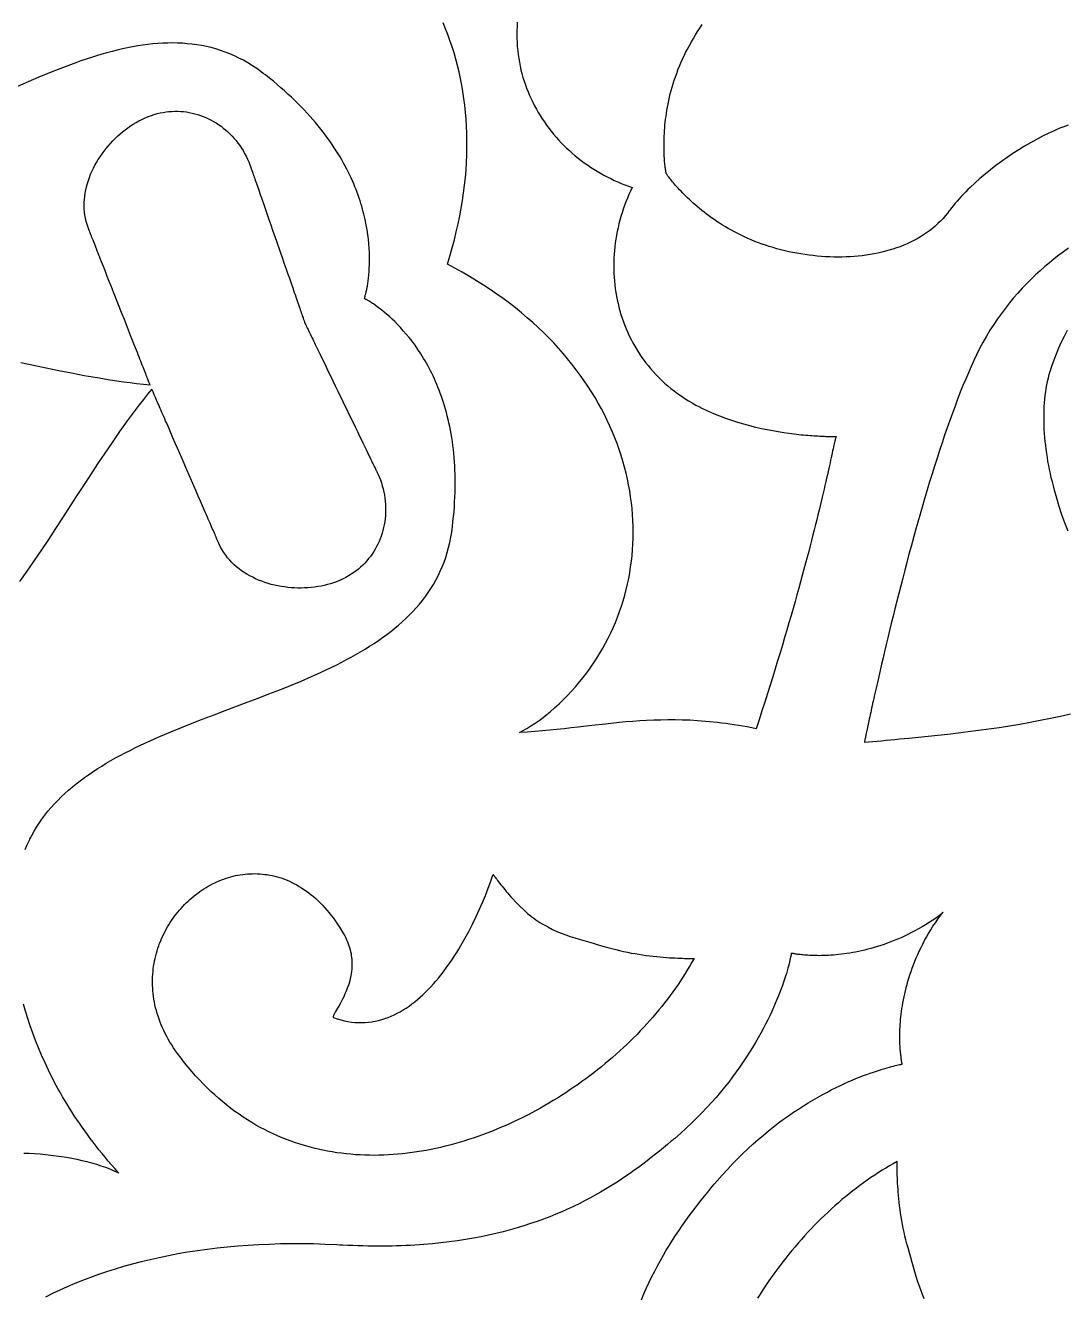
# Model space of a CAD drawing. Extents: x -555 to 555, y -555 to 555.
# Drawn here: x -257 to -144.4, y -199.1 to -61.7 of the extents above; entities that cross this region are included whole.
import ezdxf

# ---------------------------------------------------------------- set-up
doc = ezdxf.new("R2010")
doc.units = 0
doc.layers.add('PLAN_1', color=18, linetype='CONTINUOUS')

msp = doc.modelspace()

# ---------------------------------------------------------------- linework, layer by layer
at = {"layer": 'PLAN_1'}
for points in [[(-203.73, -61.36), (-203.76, -61.8), (-203.78, -62.25), (-203.78, -62.69), (-203.78, -63.12), (-203.76, -63.56), (-203.73, -63.99), (-203.69, -64.42), (-203.64, -64.84), (-203.58, -65.26), (-203.51, -65.68), (-203.43, -66.1), (-203.34, -66.51), (-203.23, -66.91), (-203.12, -67.32), (-203, -67.71), (-202.86, -68.11), (-202.72, -68.5), (-202.57, -68.88), (-202.41, -69.27), (-202.24, -69.64), (-202.06, -70.01), (-201.87, -70.38), (-201.67, -70.74), (-201.47, -71.1), (-201.25, -71.45), (-201.03, -71.8), (-200.8, -72.14), (-200.56, -72.48), (-200.32, -72.81), (-200.06, -73.13), (-199.8, -73.45), (-199.53, -73.77), (-199.26, -74.07), (-198.97, -74.38), (-198.69, -74.67), (-198.39, -74.96), (-198.09, -75.24), (-197.78, -75.52), (-197.46, -75.79), (-197.14, -76.05), (-196.81, -76.3), (-196.48, -76.55), (-196.14, -76.79), (-195.8, -77.03), (-195.45, -77.25), (-195.09, -77.47), (-194.73, -77.68), (-194.37, -77.89), (-194, -78.09), (-193.62, -78.27), (-193.25, -78.46), (-192.86, -78.63), (-192.48, -78.79), (-192.09, -78.95), (-191.69, -79.1), (-191.29, -79.24), (-191.48, -79.62), (-191.65, -80), (-191.82, -80.39), (-191.97, -80.78), (-192.12, -81.17), (-192.26, -81.57), (-192.39, -81.96), (-192.52, -82.36), (-192.63, -82.77), (-192.73, -83.17), (-192.83, -83.58), (-192.92, -83.98), (-192.99, -84.39), (-193.06, -84.8), (-193.12, -85.21), (-193.17, -85.63), (-193.22, -86.04), (-193.25, -86.45), (-193.27, -86.87), (-193.29, -87.28), (-193.29, -87.69), (-193.29, -88.11), (-193.27, -88.52), (-193.25, -88.93), (-193.22, -89.34), (-193.18, -89.75), (-193.13, -90.16), (-193.07, -90.57), (-193, -90.97), (-192.92, -91.38), (-192.83, -91.78), (-192.73, -92.18), (-192.63, -92.58), (-192.51, -92.98), (-192.38, -93.37), (-192.25, -93.76), (-192.1, -94.14), (-191.95, -94.53), (-191.78, -94.91), (-191.61, -95.29), (-191.42, -95.66), (-191.23, -96.03), (-191.02, -96.39), (-190.81, -96.75), (-190.58, -97.11), (-190.35, -97.46), (-190.1, -97.81), (-189.85, -98.15), (-189.58, -98.48), (-189.31, -98.81), (-189.02, -99.14), (-188.73, -99.46), (-188.42, -99.77), (-188.11, -100.08), (-187.78, -100.38), (-187.45, -100.67), (-187.1, -100.96), (-186.74, -101.24), (-186.38, -101.51), (-186, -101.78), (-185.61, -102.04), (-185.21, -102.29), (-184.81, -102.53), (-184.39, -102.77), (-184.08, -102.93), (-183.76, -103.09), (-183.13, -103.39), (-182.49, -103.68), (-181.84, -103.94), (-181.19, -104.18), (-180.54, -104.41), (-179.89, -104.62), (-179.24, -104.81), (-178.59, -104.98), (-177.95, -105.14), (-177.31, -105.29), (-176.69, -105.42), (-176.08, -105.53), (-175.48, -105.64), (-174.89, -105.73), (-174.33, -105.81), (-173.78, -105.88), (-173.51, -105.91), (-173.25, -105.94), (-173, -105.97), (-172.75, -105.99), (-172.51, -106.01), (-172.27, -106.03), (-172.04, -106.05), (-171.82, -106.07), (-171.61, -106.08), (-171.4, -106.1), (-171.2, -106.11), (-171.01, -106.12), (-170.83, -106.13), (-170.65, -106.14), (-170.49, -106.14), (-170.33, -106.15), (-170.18, -106.15), (-170.04, -106.16), (-169.91, -106.16), (-169.8, -106.16), (-169.69, -106.17), (-169.59, -106.17), (-169.5, -106.17), (-169.42, -106.17), (-169.36, -106.17), (-169.3, -106.17), (-169.26, -106.17), (-169.23, -106.17), (-169.21, -106.17), (-169.21, -106.17), (-169.22, -106.17), (-169.23, -106.2), (-169.25, -106.24), (-169.27, -106.3), (-169.29, -106.37), (-169.31, -106.45), (-169.34, -106.56), (-169.37, -106.68), (-169.4, -106.81), (-169.43, -106.96), (-169.47, -107.12), (-169.51, -107.3), (-169.55, -107.5), (-169.6, -107.71), (-169.65, -107.94), (-169.7, -108.18), (-169.76, -108.44), (-169.82, -108.71), (-169.88, -109), (-169.95, -109.3), (-170.02, -109.62), (-170.09, -109.96), (-170.17, -110.31), (-170.25, -110.67), (-170.34, -111.05), (-170.43, -111.45), (-170.53, -111.86), (-170.63, -112.29), (-170.73, -112.73), (-170.84, -113.19), (-170.95, -113.66), (-171.07, -114.15), (-171.19, -114.65), (-171.32, -115.17), (-171.45, -115.7), (-171.59, -116.25), (-171.73, -116.82), (-171.88, -117.4), (-172.03, -117.99), (-172.19, -118.6), (-172.36, -119.23), (-172.53, -119.87), (-172.7, -120.52), (-172.88, -121.19), (-173.07, -121.88), (-173.27, -122.58), (-173.47, -123.3), (-173.67, -124.03), (-173.88, -124.78), (-174.1, -125.54), (-174.33, -126.31), (-174.56, -127.11), (-174.8, -127.91), (-175.04, -128.74), (-175.29, -129.57), (-175.55, -130.42), (-175.82, -131.29), (-176.09, -132.17), (-176.37, -133.07), (-176.65, -133.98), (-176.95, -134.91), (-177.25, -135.85), (-177.56, -136.81), (-177.88, -137.78), (-178.36, -137.69), (-178.85, -137.59), (-179.32, -137.51), (-179.79, -137.43), (-180.26, -137.36), (-180.72, -137.29), (-181.17, -137.22), (-181.62, -137.17), (-182.06, -137.11), (-182.5, -137.07), (-182.94, -137.02), (-183.36, -136.98), (-183.79, -136.95), (-184.21, -136.92), (-185.04, -136.87), (-185.85, -136.84), (-186.65, -136.83), (-187.43, -136.83), (-188.21, -136.84), (-188.97, -136.86), (-189.73, -136.89), (-190.48, -136.94), (-191.23, -136.99), (-191.97, -137.05), (-192.7, -137.12), (-194.18, -137.27), (-195.65, -137.44), (-197.15, -137.61), (-197.9, -137.69), (-198.67, -137.78), (-199.44, -137.86), (-200.23, -137.94), (-201.02, -138.01), (-201.83, -138.08), (-202.66, -138.14), (-203.5, -138.19), (-203.25, -138.06), (-202.7, -137.75), (-202.25, -137.47), (-201.8, -137.18), (-201.36, -136.88), (-200.93, -136.56), (-200.5, -136.22), (-200.4, -136.13), (-200.37, -136.11), (-200.36, -136.1), (-200.36, -136.1), (-200.36, -136.1), (-200.35, -136.09), (-200.32, -136.07), (-200.19, -135.96), (-199.69, -135.52), (-199.21, -135.08), (-198.74, -134.63), (-198.28, -134.17), (-197.84, -133.69), (-197.41, -133.21), (-197, -132.72), (-196.6, -132.23), (-196.21, -131.72), (-195.83, -131.21), (-195.48, -130.69), (-195.13, -130.16), (-194.8, -129.62), (-194.48, -129.08), (-194.18, -128.53), (-193.89, -127.98), (-193.62, -127.42), (-193.36, -126.85), (-193.11, -126.28), (-192.88, -125.7), (-192.66, -125.11), (-192.46, -124.52), (-192.28, -123.93), (-192.1, -123.33), (-191.95, -122.73), (-191.8, -122.12), (-191.67, -121.51), (-191.56, -120.9), (-191.46, -120.28), (-191.38, -119.66), (-191.31, -119.04), (-191.26, -118.41), (-191.22, -117.78), (-191.2, -117.15), (-191.19, -116.52), (-191.2, -115.88), (-191.22, -115.25), (-191.26, -114.61), (-191.31, -113.97), (-191.38, -113.33), (-191.46, -112.69), (-191.56, -112.05), (-191.68, -111.41), (-191.81, -110.77), (-191.96, -110.13), (-192.12, -109.49), (-192.3, -108.85), (-192.49, -108.21), (-192.7, -107.58), (-192.93, -106.94), (-193.17, -106.31), (-193.43, -105.68), (-193.71, -105.05), (-194, -104.42), (-194.3, -103.8), (-194.63, -103.18), (-194.97, -102.56), (-195.32, -101.95), (-195.7, -101.34), (-196.08, -100.73), (-196.49, -100.13), (-196.91, -99.53), (-197.35, -98.94), (-197.81, -98.35), (-198.28, -97.77), (-198.77, -97.19), (-199.27, -96.62), (-199.79, -96.05), (-200.33, -95.49), (-200.89, -94.93), (-201.46, -94.39), (-202.05, -93.84), (-202.66, -93.31), (-203.28, -92.78), (-203.93, -92.26), (-204.58, -91.75), (-205.26, -91.25), (-205.95, -90.75), (-206.67, -90.26), (-207.39, -89.78), (-208.14, -89.31), (-208.9, -88.85), (-209.68, -88.4), (-210.48, -87.95), (-211.3, -87.52), (-211.03, -86.64), (-210.78, -85.76), (-210.54, -84.89), (-210.33, -84.02), (-210.13, -83.16), (-209.96, -82.31), (-209.8, -81.46), (-209.66, -80.62), (-209.54, -79.79), (-209.44, -78.96), (-209.35, -78.14), (-209.28, -77.32), (-209.23, -76.51), (-209.2, -75.71), (-209.18, -74.92), (-209.18, -74.14), (-209.19, -73.36), (-209.22, -72.59), (-209.27, -71.83), (-209.33, -71.07), (-209.41, -70.33), (-209.51, -69.59), (-209.62, -68.86), (-209.74, -68.14), (-209.88, -67.42), (-210.03, -66.72), (-210.2, -66.03), (-210.39, -65.34), (-210.58, -64.66), (-210.79, -64), (-211.02, -63.34), (-211.25, -62.69), (-211.5, -62.05), (-211.77, -61.42)], [(-144.09, -72.47), (-144.39, -72.58), (-144.7, -72.7), (-145.01, -72.82), (-145.32, -72.95), (-145.63, -73.09), (-145.95, -73.23), (-146.26, -73.38), (-146.9, -73.69), (-147.54, -74.03), (-148.18, -74.38), (-148.82, -74.76), (-149.45, -75.15), (-150.08, -75.55), (-150.71, -75.98), (-151.32, -76.41), (-151.93, -76.86), (-152.52, -77.32), (-153.09, -77.78), (-153.65, -78.26), (-154.19, -78.74), (-154.71, -79.22), (-154.96, -79.46), (-155.2, -79.71), (-155.44, -79.95), (-155.67, -80.2), (-155.9, -80.44), (-156.12, -80.69), (-156.33, -80.93), (-156.53, -81.18), (-156.72, -81.42), (-156.91, -81.67), (-156.95, -81.73), (-156.98, -81.76), (-157.01, -81.8), (-157.13, -81.96), (-157.38, -82.27), (-157.64, -82.57), (-157.91, -82.86), (-158.2, -83.13), (-158.49, -83.4), (-158.79, -83.65), (-159.11, -83.9), (-159.43, -84.13), (-159.76, -84.36), (-160.1, -84.57), (-160.44, -84.77), (-160.8, -84.96), (-161.16, -85.14), (-161.53, -85.31), (-161.9, -85.48), (-162.29, -85.63), (-162.67, -85.77), (-163.07, -85.9), (-163.47, -86.02), (-163.87, -86.13), (-164.28, -86.23), (-164.7, -86.33), (-165.12, -86.41), (-165.54, -86.48), (-165.97, -86.55), (-166.4, -86.61), (-166.83, -86.65), (-167.27, -86.69), (-167.71, -86.72), (-168.15, -86.74), (-168.59, -86.75), (-169.03, -86.76), (-169.47, -86.75), (-169.92, -86.74), (-170.36, -86.72), (-170.81, -86.69), (-171.26, -86.65), (-171.7, -86.6), (-172.15, -86.55), (-172.59, -86.49), (-173.03, -86.42), (-173.47, -86.34), (-173.91, -86.26), (-174.34, -86.17), (-174.77, -86.07), (-175.2, -85.96), (-175.63, -85.85), (-176.05, -85.73), (-176.47, -85.6), (-176.88, -85.47), (-177.09, -85.4), (-177.12, -85.39), (-177.14, -85.38), (-177.16, -85.38), (-177.21, -85.36), (-177.62, -85.21), (-178.01, -85.06), (-178.4, -84.9), (-178.78, -84.74), (-179.15, -84.57), (-179.51, -84.4), (-179.87, -84.22), (-180.22, -84.04), (-180.56, -83.86), (-180.89, -83.67), (-181.21, -83.48), (-181.53, -83.29), (-181.83, -83.09), (-182.13, -82.9), (-182.43, -82.7), (-182.71, -82.5), (-182.99, -82.3), (-183.25, -82.1), (-183.51, -81.9), (-183.77, -81.7), (-184.01, -81.5), (-184.25, -81.3), (-184.47, -81.11), (-184.69, -80.91), (-184.91, -80.72), (-185.11, -80.53), (-185.31, -80.35), (-185.49, -80.16), (-185.68, -79.98), (-185.85, -79.81), (-186.01, -79.64), (-186.17, -79.47), (-186.32, -79.31), (-186.46, -79.16), (-186.59, -79.01), (-186.71, -78.86), (-186.83, -78.73), (-186.94, -78.6), (-187.04, -78.48), (-187.13, -78.36), (-187.21, -78.25), (-187.29, -78.16), (-187.36, -78.07), (-187.42, -77.99), (-187.47, -77.92), (-187.51, -77.85), (-187.55, -77.8), (-187.58, -77.76), (-187.6, -77.74), (-187.61, -77.72), (-187.61, -77.71), (-187.62, -77.71), (-187.62, -77.69), (-187.63, -77.65), (-187.63, -77.6), (-187.64, -77.54), (-187.66, -77.47), (-187.67, -77.38), (-187.68, -77.28), (-187.7, -77.17), (-187.71, -77.05), (-187.73, -76.91), (-187.75, -76.77), (-187.76, -76.61), (-187.78, -76.44), (-187.79, -76.26), (-187.8, -76.07), (-187.82, -75.87), (-187.83, -75.66), (-187.84, -75.44), (-187.84, -75.22), (-187.85, -74.98), (-187.85, -74.73), (-187.85, -74.48), (-187.85, -74.22), (-187.84, -73.95), (-187.83, -73.67), (-187.81, -73.38), (-187.8, -73.09), (-187.77, -72.79), (-187.75, -72.48), (-187.71, -72.17), (-187.68, -71.85), (-187.63, -71.53), (-187.59, -71.2), (-187.53, -70.86), (-187.47, -70.52), (-187.41, -70.17), (-187.33, -69.82), (-187.25, -69.46), (-187.17, -69.11), (-187.07, -68.74), (-186.97, -68.37), (-186.86, -68), (-186.74, -67.63), (-186.61, -67.25), (-186.48, -66.88), (-186.34, -66.49), (-186.18, -66.11), (-186.02, -65.73), (-185.85, -65.34), (-185.67, -64.95), (-185.64, -64.9), (-185.63, -64.88), (-185.62, -64.86), (-185.61, -64.83), (-185.51, -64.64), (-185.31, -64.25), (-185.11, -63.87), (-184.89, -63.48), (-184.67, -63.1), (-184.44, -62.72), (-184.21, -62.35), (-183.96, -61.98), (-183.71, -61.61)], [(-257, -150.86), (-256.81, -150.41), (-256.61, -149.97), (-256.51, -149.75), (-256.5, -149.73), (-256.49, -149.71), (-256.48, -149.69), (-256.42, -149.57), (-256.29, -149.33), (-256.04, -148.87), (-255.76, -148.42), (-255.48, -147.98), (-255.18, -147.55), (-254.86, -147.13), (-254.53, -146.71), (-254.19, -146.31), (-253.84, -145.92), (-253.47, -145.53), (-253.09, -145.16), (-252.7, -144.79), (-252.3, -144.43), (-251.89, -144.08), (-251.47, -143.73), (-251.03, -143.4), (-250.59, -143.07), (-250.13, -142.75), (-249.67, -142.43), (-249.19, -142.12), (-248.71, -141.82), (-248.22, -141.52), (-247.72, -141.23), (-247.22, -140.94), (-246.7, -140.66), (-246.18, -140.39), (-245.65, -140.12), (-245.12, -139.85), (-244.58, -139.59), (-244.03, -139.33), (-243.48, -139.08), (-242.92, -138.83), (-242.36, -138.58), (-241.22, -138.1), (-240.07, -137.63), (-238.91, -137.16), (-237.73, -136.71), (-236.55, -136.26), (-235.36, -135.81), (-232.98, -134.92), (-231.79, -134.47), (-230.61, -134.02), (-229.44, -133.56), (-228.28, -133.09), (-227.13, -132.62), (-226, -132.13), (-225.44, -131.88), (-224.89, -131.63), (-224.34, -131.37), (-223.8, -131.11), (-223.26, -130.85), (-222.73, -130.58), (-222.21, -130.3), (-221.7, -130.03), (-221.19, -129.74), (-220.69, -129.45), (-220.19, -129.16), (-219.71, -128.86), (-219.23, -128.55), (-218.77, -128.24), (-218.31, -127.92), (-217.86, -127.59), (-217.43, -127.25), (-217, -126.91), (-216.58, -126.56), (-216.18, -126.21), (-215.79, -125.84), (-215.4, -125.47), (-215.04, -125.09), (-214.68, -124.7), (-214.33, -124.3), (-214, -123.89), (-213.68, -123.47), (-213.38, -123.04), (-213.09, -122.61), (-212.81, -122.16), (-212.55, -121.7), (-212.31, -121.23), (-212.08, -120.75), (-211.86, -120.26), (-211.66, -119.76), (-211.48, -119.24), (-211.31, -118.72), (-211.17, -118.18), (-211.03, -117.63), (-210.92, -117.07), (-210.83, -116.5), (-210.78, -116.2), (-210.75, -115.92), (-210.69, -115.37), (-210.63, -114.83), (-210.58, -114.3), (-210.54, -113.77), (-210.51, -113.25), (-210.48, -112.73), (-210.46, -112.23), (-210.45, -111.73), (-210.45, -111.24), (-210.45, -110.75), (-210.46, -110.28), (-210.48, -109.81), (-210.5, -109.34), (-210.53, -108.89), (-210.57, -108.44), (-210.61, -108), (-210.65, -107.56), (-210.71, -107.13), (-210.76, -106.71), (-210.83, -106.29), (-210.89, -105.88), (-210.97, -105.48), (-211.05, -105.09), (-211.13, -104.7), (-211.22, -104.32), (-211.31, -103.94), (-211.41, -103.57), (-211.51, -103.21), (-211.61, -102.85), (-211.72, -102.5), (-211.83, -102.16), (-211.95, -101.82), (-212.07, -101.49), (-212.19, -101.16), (-212.32, -100.84), (-212.45, -100.53), (-212.58, -100.22), (-212.71, -99.92), (-212.85, -99.62), (-212.99, -99.33), (-213.13, -99.05), (-213.28, -98.77), (-213.42, -98.5), (-213.57, -98.23), (-213.72, -97.97), (-213.87, -97.72), (-214.18, -97.22), (-214.49, -96.75), (-214.8, -96.3), (-215.12, -95.87), (-215.44, -95.47), (-215.75, -95.08), (-216.07, -94.72), (-216.38, -94.37), (-216.69, -94.05), (-216.99, -93.74), (-217.29, -93.46), (-217.58, -93.19), (-217.87, -92.94), (-218.14, -92.71), (-218.4, -92.5), (-218.65, -92.31), (-218.88, -92.13), (-219.11, -91.97), (-219.31, -91.83), (-219.41, -91.76), (-219.5, -91.7), (-219.59, -91.64), (-219.67, -91.59), (-219.75, -91.54), (-219.83, -91.5), (-219.9, -91.45), (-219.96, -91.42), (-220.02, -91.38), (-220.07, -91.35), (-220.12, -91.33), (-220.16, -91.3), (-220.19, -91.28), (-220.22, -91.27), (-220.25, -91.26), (-220.26, -91.25), (-220.27, -91.24), (-220.28, -91.24), (-220.27, -91.24), (-220.27, -91.23), (-220.26, -91.21), (-220.26, -91.19), (-220.25, -91.15), (-220.24, -91.11), (-220.22, -91.07), (-220.21, -91.02), (-220.19, -90.96), (-220.18, -90.89), (-220.16, -90.82), (-220.14, -90.74), (-220.12, -90.66), (-220.1, -90.57), (-220.08, -90.47), (-220.05, -90.37), (-220.03, -90.26), (-220.01, -90.15), (-219.96, -89.9), (-219.92, -89.63), (-219.88, -89.34), (-219.84, -89.02), (-219.8, -88.69), (-219.77, -88.33), (-219.75, -87.96), (-219.73, -87.56), (-219.73, -87.15), (-219.73, -86.72), (-219.74, -86.27), (-219.76, -85.81), (-219.79, -85.33), (-219.84, -84.83), (-219.91, -84.32), (-219.99, -83.79), (-220.08, -83.25), (-220.19, -82.7), (-220.33, -82.13), (-220.4, -81.85), (-220.48, -81.56), (-220.56, -81.26), (-220.65, -80.97), (-220.75, -80.67), (-220.85, -80.37), (-220.95, -80.07), (-221.06, -79.76), (-221.18, -79.45), (-221.31, -79.14), (-221.44, -78.83), (-221.57, -78.51), (-221.72, -78.19), (-221.87, -77.88), (-222.02, -77.55), (-222.19, -77.23), (-222.36, -76.91), (-222.54, -76.58), (-222.72, -76.25), (-222.92, -75.92), (-223.12, -75.59), (-223.32, -75.26), (-223.54, -74.92), (-223.76, -74.59), (-224, -74.25), (-224.24, -73.92), (-224.49, -73.58), (-224.74, -73.24), (-225.01, -72.9), (-225.29, -72.56), (-225.57, -72.21), (-225.86, -71.87), (-226.16, -71.53), (-226.48, -71.19), (-226.8, -70.84), (-227.13, -70.5), (-227.47, -70.15), (-227.82, -69.81), (-228.18, -69.46), (-228.55, -69.12), (-228.93, -68.77), (-229.32, -68.43), (-229.72, -68.08), (-230.13, -67.74), (-230.56, -67.4), (-230.99, -67.05), (-231.22, -66.88), (-231.45, -66.7), (-231.92, -66.36), (-232.4, -66.05), (-232.88, -65.75), (-233.37, -65.47), (-233.86, -65.22), (-234.35, -64.99), (-234.85, -64.77), (-235.34, -64.58), (-235.85, -64.4), (-236.35, -64.24), (-236.86, -64.1), (-237.37, -63.98), (-237.89, -63.88), (-238.4, -63.79), (-238.93, -63.72), (-239.45, -63.67), (-239.97, -63.63), (-240.5, -63.6), (-241.03, -63.59), (-241.57, -63.6), (-242.1, -63.62), (-242.64, -63.65), (-243.18, -63.7), (-243.73, -63.76), (-244.27, -63.83), (-244.82, -63.92), (-245.37, -64.02), (-245.92, -64.12), (-246.47, -64.24), (-247.03, -64.37), (-247.59, -64.51), (-248.14, -64.66), (-248.7, -64.82), (-249.27, -64.99), (-249.83, -65.16), (-250.39, -65.35), (-250.96, -65.54), (-251.53, -65.74), (-252.1, -65.95), (-252.67, -66.16), (-253.24, -66.38), (-254.38, -66.83), (-255.53, -67.31), (-256.68, -67.8), (-257.83, -68.3)], [(-257.46, -98.16), (-256.1, -98.45), (-254.73, -98.74), (-253.36, -99.02), (-251.98, -99.29), (-250.6, -99.55), (-249.2, -99.79), (-247.79, -100.03), (-247.08, -100.13), (-246.36, -100.24), (-245.65, -100.33), (-244.93, -100.43), (-244.2, -100.51), (-243.47, -100.59), (-243.47, -100.59), (-243.48, -100.57), (-243.5, -100.53), (-243.51, -100.49), (-243.54, -100.43), (-243.57, -100.36), (-243.6, -100.27), (-243.64, -100.18), (-243.68, -100.07), (-243.73, -99.95), (-243.78, -99.82), (-243.83, -99.68), (-243.89, -99.54), (-243.95, -99.38), (-244.02, -99.21), (-244.09, -99.03), (-244.16, -98.85), (-244.24, -98.65), (-244.32, -98.45), (-244.4, -98.24), (-244.49, -98.02), (-244.57, -97.8), (-244.67, -97.57), (-244.76, -97.33), (-244.85, -97.09), (-244.95, -96.84), (-245.16, -96.32), (-245.37, -95.79), (-245.58, -95.24), (-245.81, -94.68), (-246.03, -94.1), (-246.26, -93.52), (-246.5, -92.93), (-246.96, -91.74), (-247.43, -90.55), (-247.66, -89.97), (-247.89, -89.4), (-248.11, -88.84), (-248.32, -88.3), (-248.53, -87.77), (-248.73, -87.26), (-248.83, -87.02), (-248.92, -86.78), (-249.01, -86.54), (-249.1, -86.32), (-249.19, -86.1), (-249.27, -85.88), (-249.35, -85.68), (-249.43, -85.48), (-249.51, -85.29), (-249.58, -85.11), (-249.64, -84.94), (-249.71, -84.78), (-249.77, -84.63), (-249.82, -84.49), (-249.88, -84.36), (-249.92, -84.23), (-249.97, -84.12), (-250.01, -84.03), (-250.04, -83.94), (-250.07, -83.86), (-250.1, -83.8), (-250.12, -83.75), (-250.13, -83.71), (-250.14, -83.68), (-250.14, -83.67), (-250.14, -83.67), (-250.14, -83.67), (-250.15, -83.66), (-250.16, -83.64), (-250.19, -83.56), (-250.3, -83.23), (-250.4, -82.9), (-250.47, -82.56), (-250.53, -82.22), (-250.58, -81.88), (-250.6, -81.54), (-250.62, -81.2), (-250.61, -80.85), (-250.59, -80.51), (-250.55, -80.17), (-250.5, -79.83), (-250.44, -79.48), (-250.36, -79.14), (-250.26, -78.8), (-250.16, -78.47), (-250.04, -78.13), (-249.91, -77.8), (-249.77, -77.48), (-249.61, -77.15), (-249.45, -76.83), (-249.27, -76.52), (-249.08, -76.2), (-248.88, -75.9), (-248.68, -75.6), (-248.46, -75.3), (-248.24, -75.02), (-248, -74.74), (-247.76, -74.46), (-247.51, -74.19), (-247.26, -73.94), (-246.99, -73.69), (-246.72, -73.44), (-246.45, -73.21), (-246.17, -72.99), (-245.88, -72.77), (-245.59, -72.57), (-245.29, -72.38), (-244.99, -72.2), (-244.69, -72.03), (-244.38, -71.87), (-244.07, -71.72), (-243.76, -71.59), (-243.68, -71.55), (-243.66, -71.55), (-243.65, -71.54), (-243.34, -71.43), (-243.02, -71.32), (-242.7, -71.24), (-242.39, -71.16), (-242.07, -71.1), (-241.75, -71.05), (-241.43, -71.01), (-241.11, -70.99), (-240.79, -70.98), (-240.48, -70.98), (-240.16, -71), (-239.85, -71.02), (-239.54, -71.06), (-239.23, -71.11), (-238.92, -71.18), (-238.62, -71.25), (-238.32, -71.34), (-238.02, -71.43), (-237.73, -71.54), (-237.44, -71.66), (-237.15, -71.79), (-236.87, -71.94), (-236.6, -72.09), (-236.33, -72.25), (-236.06, -72.42), (-235.8, -72.61), (-235.55, -72.8), (-235.3, -73), (-235.06, -73.21), (-234.83, -73.44), (-234.6, -73.67), (-234.38, -73.91), (-234.17, -74.16), (-233.97, -74.42), (-233.77, -74.68), (-233.59, -74.96), (-233.41, -75.24), (-233.24, -75.54), (-233.08, -75.84), (-232.93, -76.15), (-232.8, -76.46), (-232.67, -76.79), (-232.61, -76.95), (-232.59, -77), (-232.59, -77.01), (-232.59, -77.01), (-232.59, -77.01), (-232.59, -77.01), (-232.58, -77.02), (-232.57, -77.05), (-232.56, -77.09), (-232.54, -77.14), (-232.52, -77.2), (-232.5, -77.27), (-232.47, -77.36), (-232.43, -77.46), (-232.39, -77.57), (-232.35, -77.69), (-232.31, -77.82), (-232.26, -77.96), (-232.2, -78.11), (-232.15, -78.27), (-232.09, -78.44), (-232.03, -78.62), (-231.96, -78.81), (-231.89, -79), (-231.82, -79.21), (-231.75, -79.42), (-231.67, -79.64), (-231.6, -79.86), (-231.52, -80.09), (-231.43, -80.33), (-231.35, -80.58), (-231.17, -81.08), (-230.99, -81.6), (-230.8, -82.15), (-230.61, -82.7), (-230.41, -83.27), (-230.21, -83.85), (-229.8, -85.02), (-229.39, -86.2), (-229.19, -86.79), (-228.99, -87.37), (-228.79, -87.94), (-228.59, -88.5), (-228.4, -89.05), (-228.22, -89.58), (-228.04, -90.09), (-227.95, -90.34), (-227.87, -90.58), (-227.79, -90.82), (-227.71, -91.05), (-227.63, -91.27), (-227.56, -91.48), (-227.48, -91.69), (-227.41, -91.89), (-227.35, -92.09), (-227.28, -92.27), (-227.22, -92.45), (-227.16, -92.61), (-227.11, -92.77), (-227.06, -92.92), (-227.01, -93.06), (-226.97, -93.18), (-226.92, -93.3), (-226.89, -93.41), (-226.86, -93.5), (-226.83, -93.58), (-226.8, -93.66), (-226.78, -93.71), (-226.76, -93.76), (-226.75, -93.79), (-226.75, -93.82), (-226.71, -93.91), (-226.67, -94), (-226.66, -94.02), (-226.65, -94.05), (-226.62, -94.09), (-226.6, -94.15), (-226.56, -94.22), (-226.53, -94.3), (-226.48, -94.39), (-226.43, -94.49), (-226.38, -94.6), (-226.32, -94.72), (-226.26, -94.85), (-226.19, -94.99), (-226.12, -95.14), (-226.04, -95.3), (-225.96, -95.47), (-225.87, -95.64), (-225.78, -95.83), (-225.69, -96.02), (-225.6, -96.22), (-225.5, -96.42), (-225.39, -96.63), (-225.29, -96.85), (-225.18, -97.08), (-225.07, -97.31), (-224.95, -97.54), (-224.72, -98.03), (-224.47, -98.54), (-224.22, -99.06), (-223.96, -99.59), (-223.7, -100.14), (-223.43, -100.69), (-223.16, -101.25), (-222.61, -102.37), (-222.07, -103.49), (-221.81, -104.04), (-221.54, -104.59), (-221.29, -105.12), (-221.04, -105.63), (-220.8, -106.13), (-220.56, -106.61), (-220.45, -106.84), (-220.34, -107.07), (-220.23, -107.29), (-220.13, -107.51), (-220.03, -107.71), (-219.93, -107.92), (-219.84, -108.11), (-219.75, -108.3), (-219.66, -108.47), (-219.58, -108.64), (-219.5, -108.81), (-219.43, -108.96), (-219.36, -109.1), (-219.29, -109.24), (-219.23, -109.36), (-219.18, -109.48), (-219.13, -109.58), (-219.08, -109.68), (-219.04, -109.76), (-219.01, -109.83), (-218.98, -109.89), (-218.95, -109.94), (-218.94, -109.97), (-218.92, -110), (-218.92, -110.01), (-218.92, -110.01), (-218.92, -110.01), (-218.92, -110.01), (-218.91, -110.02), (-218.89, -110.06), (-218.82, -110.22), (-218.68, -110.54), (-218.55, -110.86), (-218.44, -111.19), (-218.34, -111.51), (-218.25, -111.84), (-218.18, -112.17), (-218.11, -112.49), (-218.06, -112.82), (-218.02, -113.15), (-217.99, -113.47), (-217.98, -113.8), (-217.98, -114.12), (-217.98, -114.44), (-218, -114.76), (-218.03, -115.08), (-218.08, -115.4), (-218.13, -115.71), (-218.2, -116.02), (-218.27, -116.33), (-218.36, -116.63), (-218.46, -116.93), (-218.57, -117.22), (-218.69, -117.51), (-218.82, -117.8), (-218.96, -118.07), (-219.11, -118.35), (-219.27, -118.62), (-219.45, -118.88), (-219.63, -119.13), (-219.82, -119.38), (-220.02, -119.62), (-220.24, -119.85), (-220.46, -120.08), (-220.69, -120.29), (-220.93, -120.5), (-221.18, -120.7), (-221.44, -120.89), (-221.71, -121.07), (-221.99, -121.25), (-222.28, -121.41), (-222.57, -121.56), (-222.88, -121.7), (-222.88, -121.7), (-222.9, -121.71), (-222.98, -121.74), (-223.3, -121.87), (-223.62, -121.99), (-223.95, -122.09), (-224.29, -122.19), (-224.63, -122.27), (-224.97, -122.34), (-225.32, -122.41), (-225.68, -122.46), (-226.03, -122.5), (-226.39, -122.53), (-226.75, -122.55), (-227.12, -122.56), (-227.48, -122.56), (-227.85, -122.54), (-228.21, -122.52), (-228.57, -122.49), (-228.94, -122.44), (-229.3, -122.39), (-229.66, -122.32), (-230.01, -122.24), (-230.36, -122.16), (-230.71, -122.06), (-231.06, -121.95), (-231.39, -121.83), (-231.73, -121.7), (-232.05, -121.56), (-232.37, -121.4), (-232.69, -121.24), (-232.99, -121.07), (-233.29, -120.88), (-233.58, -120.69), (-233.85, -120.48), (-234.12, -120.26), (-234.38, -120.04), (-234.63, -119.8), (-234.86, -119.55), (-235.08, -119.29), (-235.29, -119.02), (-235.49, -118.73), (-235.67, -118.44), (-235.84, -118.14), (-236, -117.82), (-236.03, -117.74), (-236.04, -117.72), (-236.04, -117.71), (-236.04, -117.71), (-236.04, -117.71), (-236.05, -117.7), (-236.06, -117.68), (-236.08, -117.64), (-236.1, -117.59), (-236.13, -117.53), (-236.16, -117.45), (-236.2, -117.37), (-236.24, -117.27), (-236.29, -117.16), (-236.34, -117.04), (-236.39, -116.91), (-236.45, -116.77), (-236.52, -116.62), (-236.59, -116.46), (-236.66, -116.29), (-236.74, -116.11), (-236.82, -115.93), (-236.9, -115.73), (-236.99, -115.53), (-237.08, -115.32), (-237.18, -115.11), (-237.27, -114.88), (-237.37, -114.65), (-237.48, -114.42), (-237.58, -114.18), (-237.8, -113.68), (-238.02, -113.16), (-238.26, -112.62), (-238.5, -112.07), (-238.74, -111.5), (-238.99, -110.93), (-239.5, -109.76), (-240.01, -108.59), (-240.26, -108.01), (-240.51, -107.43), (-240.76, -106.87), (-241, -106.31), (-241.23, -105.77), (-241.46, -105.24), (-241.68, -104.73), (-241.79, -104.49), (-241.89, -104.25), (-242, -104.01), (-242.1, -103.78), (-242.19, -103.56), (-242.28, -103.35), (-242.37, -103.14), (-242.46, -102.94), (-242.54, -102.75), (-242.62, -102.57), (-242.7, -102.39), (-242.77, -102.23), (-242.84, -102.07), (-242.9, -101.93), (-242.96, -101.79), (-243.02, -101.66), (-243.07, -101.55), (-243.11, -101.44), (-243.15, -101.35), (-243.19, -101.27), (-243.22, -101.19), (-243.25, -101.14), (-243.27, -101.09), (-243.28, -101.06), (-243.29, -101.04), (-243.29, -101.03), (-243.75, -101.6), (-244.2, -102.18), (-244.65, -102.75), (-245.08, -103.33), (-245.51, -103.9), (-245.94, -104.48), (-246.77, -105.64), (-247.59, -106.81), (-248.39, -107.97), (-249.17, -109.14), (-249.94, -110.31), (-250.7, -111.48), (-251.46, -112.64), (-252.96, -114.97), (-253.72, -116.13), (-254.47, -117.29), (-255.24, -118.44), (-256.01, -119.58), (-256.8, -120.72), (-257.6, -121.85)], [(-144.08, -85.8), (-144.6, -86.17), (-145.11, -86.56), (-145.62, -86.95), (-146.13, -87.37), (-146.63, -87.79), (-147.13, -88.23), (-147.63, -88.68), (-148.12, -89.15), (-148.6, -89.64), (-149.08, -90.13), (-149.55, -90.65), (-150.01, -91.17), (-150.46, -91.72), (-150.9, -92.28), (-151.34, -92.85), (-151.76, -93.44), (-152.17, -94.05), (-152.57, -94.68), (-152.96, -95.32), (-153.33, -95.98), (-153.69, -96.65), (-154.03, -97.34), (-154.33, -97.96), (-154.62, -98.61), (-154.91, -99.27), (-155.2, -99.95), (-155.49, -100.66), (-155.78, -101.38), (-156.07, -102.12), (-156.35, -102.87), (-156.64, -103.64), (-156.92, -104.43), (-157.2, -105.22), (-157.48, -106.03), (-157.75, -106.85), (-158.03, -107.68), (-158.3, -108.52), (-158.57, -109.37), (-158.84, -110.22), (-159.1, -111.08), (-159.62, -112.81), (-160.13, -114.56), (-160.62, -116.31), (-161.1, -118.05), (-161.34, -118.91), (-161.57, -119.78), (-161.79, -120.63), (-162.01, -121.48), (-162.23, -122.33), (-162.45, -123.16), (-162.65, -123.99), (-162.86, -124.8), (-163.06, -125.6), (-163.25, -126.39), (-163.44, -127.17), (-163.62, -127.93), (-163.8, -128.68), (-163.98, -129.41), (-164.14, -130.12), (-164.3, -130.81), (-164.46, -131.49), (-164.61, -132.14), (-164.75, -132.77), (-164.82, -133.08), (-164.89, -133.38), (-164.96, -133.67), (-165.02, -133.96), (-165.09, -134.24), (-165.15, -134.52), (-165.21, -134.79), (-165.27, -135.05), (-165.32, -135.31), (-165.38, -135.56), (-165.43, -135.8), (-165.48, -136.04), (-165.53, -136.27), (-165.58, -136.49), (-165.63, -136.7), (-165.67, -136.91), (-165.71, -137.1), (-165.75, -137.29), (-165.79, -137.48), (-165.83, -137.65), (-165.87, -137.82), (-165.9, -137.97), (-165.93, -138.12), (-165.96, -138.26), (-165.99, -138.39), (-166.01, -138.51), (-166.04, -138.63), (-166.06, -138.73), (-166.08, -138.83), (-166.1, -138.91), (-166.11, -138.99), (-166.13, -139.05), (-166.14, -139.11), (-166.15, -139.16), (-166.15, -139.19), (-166.16, -139.22), (-166.16, -139.23), (-166.16, -139.24), (-165.71, -139.2), (-165.25, -139.15), (-164.79, -139.11), (-164.31, -139.07), (-163.84, -139.02), (-163.35, -138.98), (-162.86, -138.93), (-162.36, -138.88), (-161.35, -138.79), (-160.32, -138.68), (-159.27, -138.58), (-158.2, -138.46), (-157.12, -138.35), (-156.03, -138.22), (-154.93, -138.09), (-153.82, -137.94), (-152.7, -137.79), (-151.58, -137.63), (-150.47, -137.46), (-149.35, -137.27), (-148.23, -137.08), (-147.12, -136.87), (-146.02, -136.65), (-144.92, -136.41), (-143.84, -136.16)], [(-144.12, -116.4), (-144.46, -115.52), (-144.78, -114.63), (-145.07, -113.74), (-145.34, -112.85), (-145.6, -111.96), (-145.71, -111.52), (-145.82, -111.07), (-145.93, -110.63), (-146.03, -110.18), (-146.12, -109.74), (-146.21, -109.3), (-146.29, -108.86), (-146.36, -108.42), (-146.43, -107.99), (-146.49, -107.55), (-146.54, -107.12), (-146.59, -106.69), (-146.63, -106.26), (-146.66, -105.83), (-146.69, -105.41), (-146.71, -104.99), (-146.72, -104.57), (-146.72, -104.15), (-146.72, -103.74), (-146.71, -103.33), (-146.69, -102.93), (-146.66, -102.53), (-146.62, -102.13), (-146.58, -101.74), (-146.53, -101.35), (-146.47, -100.96), (-146.4, -100.58), (-146.33, -100.2), (-146.24, -99.83), (-146.15, -99.47), (-146.04, -99.11), (-146.02, -99.02), (-146.01, -98.99), (-146.01, -98.98), (-146, -98.96), (-145.97, -98.87), (-145.86, -98.54), (-145.63, -97.88), (-145.38, -97.22), (-145.11, -96.57), (-144.82, -95.93), (-144.51, -95.3), (-144.18, -94.68)], [(-190.3, -199.56), (-190.03, -198.91), (-189.75, -198.28), (-189.46, -197.65), (-189.16, -197.05), (-188.86, -196.45), (-188.55, -195.87), (-188.24, -195.29), (-187.92, -194.73), (-187.6, -194.18), (-187.27, -193.64), (-186.94, -193.11), (-186.6, -192.6), (-186.26, -192.09), (-185.92, -191.59), (-185.57, -191.1), (-185.23, -190.62), (-184.88, -190.15), (-184.53, -189.68), (-184.18, -189.23), (-183.82, -188.78), (-183.47, -188.34), (-183.12, -187.91), (-182.77, -187.48), (-182.41, -187.06), (-182.24, -186.85), (-182.2, -186.81), (-182.16, -186.77), (-182.09, -186.69), (-181.55, -186.06), (-180.99, -185.45), (-180.44, -184.86), (-179.88, -184.29), (-179.33, -183.74), (-178.77, -183.21), (-178.21, -182.7), (-177.66, -182.21), (-177.1, -181.74), (-176.55, -181.29), (-176, -180.85), (-175.45, -180.43), (-174.9, -180.03), (-174.36, -179.64), (-173.82, -179.27), (-173.29, -178.92), (-172.77, -178.58), (-172.25, -178.26), (-171.73, -177.95), (-171.23, -177.66), (-170.73, -177.38), (-170.24, -177.12), (-169.75, -176.86), (-169.28, -176.63), (-168.82, -176.4), (-168.37, -176.19), (-167.93, -175.99), (-167.5, -175.81), (-167.08, -175.63), (-166.68, -175.47), (-166.28, -175.31), (-165.91, -175.17), (-165.54, -175.04), (-165.19, -174.92), (-164.86, -174.81), (-164.54, -174.7), (-164.24, -174.61), (-163.96, -174.52), (-163.69, -174.45), (-163.45, -174.38), (-163.22, -174.32), (-163.01, -174.27), (-162.82, -174.22), (-162.65, -174.18), (-162.5, -174.15), (-162.37, -174.12), (-162.26, -174.1), (-162.22, -174.09), (-162.18, -174.08), (-162.15, -174.07), (-162.12, -174.07), (-162.1, -174.07), (-162.08, -174.06), (-162.08, -174.06), (-162.07, -174.06), (-162.07, -174.06), (-162.08, -174.04), (-162.08, -174.01), (-162.09, -173.97), (-162.1, -173.92), (-162.11, -173.85), (-162.13, -173.78), (-162.14, -173.69), (-162.15, -173.6), (-162.17, -173.49), (-162.19, -173.38), (-162.2, -173.25), (-162.22, -173.12), (-162.23, -172.97), (-162.25, -172.82), (-162.26, -172.66), (-162.28, -172.49), (-162.29, -172.3), (-162.3, -172.11), (-162.31, -171.92), (-162.32, -171.71), (-162.32, -171.5), (-162.32, -171.27), (-162.33, -171.04), (-162.32, -170.81), (-162.32, -170.56), (-162.31, -170.31), (-162.3, -170.05), (-162.28, -169.78), (-162.26, -169.51), (-162.24, -169.23), (-162.21, -168.95), (-162.18, -168.65), (-162.14, -168.36), (-162.1, -168.05), (-162.05, -167.75), (-162, -167.43), (-161.94, -167.11), (-161.87, -166.79), (-161.8, -166.46), (-161.73, -166.13), (-161.64, -165.79), (-161.55, -165.45), (-161.45, -165.1), (-161.35, -164.75), (-161.24, -164.39), (-161.11, -164.04), (-160.99, -163.68), (-160.85, -163.31), (-160.7, -162.94), (-160.55, -162.58), (-160.39, -162.2), (-160.22, -161.83), (-160.03, -161.45), (-159.84, -161.07), (-159.64, -160.69), (-159.43, -160.31), (-159.21, -159.92), (-158.98, -159.54), (-158.74, -159.15), (-158.48, -158.76), (-158.22, -158.37), (-157.94, -157.99), (-157.63, -157.63), (-157.99, -157.94), (-158.37, -158.22), (-158.76, -158.48), (-159.15, -158.74), (-159.54, -158.98), (-159.92, -159.21), (-160.31, -159.43), (-160.69, -159.64), (-161.07, -159.84), (-161.45, -160.03), (-161.83, -160.22), (-162.2, -160.39), (-162.58, -160.55), (-162.94, -160.7), (-163.31, -160.85), (-163.68, -160.99), (-164.04, -161.11), (-164.39, -161.24), (-164.75, -161.35), (-165.1, -161.45), (-165.45, -161.55), (-165.79, -161.64), (-166.13, -161.73), (-166.46, -161.8), (-166.79, -161.87), (-167.11, -161.94), (-167.43, -162), (-167.75, -162.05), (-168.05, -162.1), (-168.36, -162.14), (-168.65, -162.18), (-168.95, -162.21), (-169.23, -162.24), (-169.51, -162.26), (-169.78, -162.28), (-170.05, -162.3), (-170.31, -162.31), (-170.56, -162.32), (-170.81, -162.32), (-171.04, -162.33), (-171.27, -162.32), (-171.5, -162.32), (-171.71, -162.32), (-171.92, -162.31), (-172.11, -162.3), (-172.3, -162.29), (-172.49, -162.28), (-172.66, -162.26), (-172.82, -162.25), (-172.97, -162.23), (-173.12, -162.22), (-173.25, -162.2), (-173.38, -162.19), (-173.49, -162.17), (-173.6, -162.15), (-173.69, -162.14), (-173.78, -162.13), (-173.85, -162.11), (-173.92, -162.1), (-173.97, -162.09), (-174.01, -162.08), (-174.04, -162.08), (-174.06, -162.07), (-174.06, -162.07), (-174.06, -162.08), (-174.06, -162.08), (-174.07, -162.1), (-174.07, -162.12), (-174.07, -162.15), (-174.08, -162.18), (-174.09, -162.22), (-174.1, -162.26), (-174.12, -162.37), (-174.15, -162.5), (-174.18, -162.65), (-174.22, -162.82), (-174.27, -163.01), (-174.32, -163.22), (-174.38, -163.45), (-174.45, -163.69), (-174.52, -163.96), (-174.61, -164.24), (-174.7, -164.54), (-174.81, -164.86), (-174.92, -165.19), (-175.04, -165.54), (-175.17, -165.91), (-175.31, -166.28), (-175.47, -166.68), (-175.63, -167.08), (-175.81, -167.5), (-175.99, -167.93), (-176.19, -168.37), (-176.4, -168.82), (-176.63, -169.28), (-176.86, -169.75), (-177.12, -170.24), (-177.38, -170.73), (-177.66, -171.23), (-177.95, -171.73), (-178.26, -172.25), (-178.58, -172.77), (-178.92, -173.29), (-179.27, -173.82), (-179.64, -174.36), (-180.03, -174.9), (-180.43, -175.45), (-180.85, -176), (-181.29, -176.55), (-181.74, -177.1), (-182.21, -177.66), (-182.7, -178.21), (-183.21, -178.77), (-183.74, -179.33), (-184.29, -179.88), (-184.86, -180.44), (-185.45, -180.99), (-186.06, -181.55), (-186.69, -182.09), (-186.77, -182.16), (-186.81, -182.2), (-186.85, -182.24), (-187.06, -182.41), (-187.48, -182.77), (-187.91, -183.12), (-188.34, -183.47), (-188.78, -183.82), (-189.23, -184.18), (-189.68, -184.53), (-190.15, -184.88), (-190.62, -185.23), (-191.1, -185.57), (-191.59, -185.92), (-192.09, -186.26), (-192.6, -186.6), (-193.11, -186.94), (-193.64, -187.27), (-194.18, -187.6), (-194.73, -187.92), (-195.29, -188.24), (-195.87, -188.55), (-196.45, -188.86), (-197.05, -189.16), (-197.65, -189.46), (-198.28, -189.75), (-198.91, -190.03), (-199.56, -190.3), (-200.22, -190.57), (-200.9, -190.83), (-201.59, -191.08), (-202.29, -191.32), (-203.01, -191.55), (-203.74, -191.78), (-204.49, -191.99), (-205.26, -192.19), (-206.04, -192.39), (-206.84, -192.57), (-207.65, -192.74), (-208.48, -192.9), (-209.33, -193.04), (-210.2, -193.18), (-211.09, -193.3), (-211.99, -193.4), (-212.91, -193.5), (-213.38, -193.54), (-213.85, -193.58), (-214.33, -193.61), (-214.81, -193.64), (-215.3, -193.67), (-215.79, -193.7), (-216.29, -193.72), (-216.79, -193.73), (-217.29, -193.74), (-217.81, -193.75), (-218.32, -193.76), (-218.85, -193.76), (-219.37, -193.75), (-219.91, -193.75), (-220.44, -193.73), (-220.99, -193.72), (-221.53, -193.7), (-222.09, -193.67), (-222.65, -193.65), (-222.79, -193.64), (-222.95, -193.63), (-223.26, -193.61), (-224.51, -193.56), (-225.75, -193.52), (-226.97, -193.5), (-228.17, -193.5), (-229.37, -193.52), (-230.54, -193.56), (-231.71, -193.61), (-232.85, -193.68), (-233.98, -193.76), (-235.1, -193.86), (-236.2, -193.98), (-237.29, -194.11), (-238.36, -194.26), (-239.42, -194.42), (-240.46, -194.6), (-241.48, -194.79), (-242.49, -195), (-243.48, -195.22), (-244.45, -195.45), (-245.41, -195.7), (-246.35, -195.96), (-247.27, -196.24), (-248.18, -196.53), (-249.07, -196.83), (-249.94, -197.14), (-250.79, -197.46), (-251.63, -197.8), (-252.45, -198.15), (-253.25, -198.5), (-254.03, -198.87), (-254.79, -199.26)], [(-257.15, -183.68), (-256.56, -183.71), (-255.98, -183.74), (-255.39, -183.78), (-254.81, -183.84), (-254.23, -183.9), (-253.65, -183.97), (-253.08, -184.05), (-252.51, -184.14), (-251.95, -184.24), (-251.4, -184.35), (-250.86, -184.47), (-250.33, -184.6), (-249.8, -184.74), (-249.29, -184.89), (-248.8, -185.05), (-248.31, -185.22), (-247.84, -185.4), (-247.39, -185.6), (-246.95, -185.8), (-246.9, -185.83), (-246.87, -185.84), (-246.87, -185.84), (-246.87, -185.85), (-246.87, -185.84), (-246.9, -185.82), (-246.94, -185.77), (-247.3, -185.36), (-247.66, -184.95), (-248.01, -184.55), (-248.35, -184.14), (-248.68, -183.73), (-249.01, -183.32), (-249.33, -182.92), (-249.65, -182.51), (-249.96, -182.1), (-250.26, -181.69), (-250.55, -181.28), (-250.84, -180.87), (-251.13, -180.46), (-251.41, -180.05), (-251.68, -179.64), (-251.94, -179.23), (-252.2, -178.82), (-252.45, -178.41), (-252.7, -178), (-252.94, -177.59), (-253.18, -177.18), (-253.41, -176.77), (-253.63, -176.36), (-254.06, -175.54), (-254.47, -174.73), (-254.85, -173.92), (-255.22, -173.11), (-255.56, -172.31), (-255.88, -171.51), (-256.18, -170.71), (-256.46, -169.92), (-256.71, -169.13), (-256.95, -168.35), (-257.17, -167.58)], [(-159.7, -199.44), (-159.89, -198.97), (-160.07, -198.49), (-160.24, -198.01), (-160.4, -197.52), (-160.56, -197.03), (-160.7, -196.53), (-160.85, -196.02), (-160.99, -195.51), (-161.14, -194.99), (-161.29, -194.46), (-161.44, -193.92), (-161.56, -193.5), (-161.67, -193.08), (-161.78, -192.66), (-161.87, -192.24), (-161.96, -191.82), (-162.04, -191.4), (-162.11, -190.99), (-162.18, -190.58), (-162.24, -190.18), (-162.3, -189.78), (-162.35, -189.39), (-162.39, -189.01), (-162.43, -188.64), (-162.47, -188.28), (-162.5, -187.93), (-162.52, -187.59), (-162.55, -187.26), (-162.57, -186.95), (-162.58, -186.65), (-162.59, -186.37), (-162.6, -186.11), (-162.61, -185.86), (-162.62, -185.64), (-162.62, -185.43), (-162.62, -185.24), (-162.62, -185.08), (-162.62, -184.94), (-162.62, -184.87), (-162.62, -184.82), (-162.62, -184.77), (-162.62, -184.72), (-162.62, -184.69), (-162.62, -184.66), (-162.62, -184.63), (-162.62, -184.61), (-162.62, -184.6), (-162.62, -184.6), (-163.03, -184.83), (-163.44, -185.06), (-163.84, -185.3), (-164.25, -185.55), (-164.65, -185.8), (-165.05, -186.06), (-165.45, -186.33), (-165.85, -186.61), (-166.25, -186.89), (-166.64, -187.18), (-167.03, -187.47), (-167.43, -187.78), (-167.82, -188.08), (-168.2, -188.4), (-168.59, -188.72), (-168.97, -189.05), (-169.35, -189.38), (-169.72, -189.72), (-170.1, -190.07), (-170.47, -190.42), (-170.84, -190.77), (-171.2, -191.14), (-171.57, -191.5), (-171.93, -191.88), (-172.28, -192.25), (-172.63, -192.64), (-172.98, -193.03), (-173.33, -193.42), (-173.67, -193.82), (-174.01, -194.22), (-174.34, -194.63), (-174.67, -195.04), (-175, -195.46), (-175.32, -195.88), (-175.64, -196.3), (-175.95, -196.73), (-176.26, -197.16), (-176.56, -197.6), (-176.86, -198.04), (-177.16, -198.49), (-177.45, -198.94), (-177.73, -199.39)]]:
    msp.add_lwpolyline(points, dxfattribs=at)
msp.add_lwpolyline([(-184.6, -162.62), (-184.83, -163.03), (-185.06, -163.44), (-185.3, -163.84), (-185.55, -164.25), (-185.8, -164.65), (-186.06, -165.05), (-186.33, -165.45), (-186.61, -165.85), (-186.89, -166.25), (-187.18, -166.64), (-187.47, -167.03), (-187.78, -167.43), (-188.08, -167.82), (-188.4, -168.2), (-188.72, -168.59), (-189.05, -168.97), (-189.38, -169.35), (-189.72, -169.72), (-190.07, -170.1), (-190.42, -170.47), (-190.77, -170.84), (-191.14, -171.2), (-191.5, -171.57), (-191.88, -171.93), (-192.25, -172.28), (-192.64, -172.63), (-193.03, -172.98), (-193.42, -173.33), (-193.82, -173.67), (-194.22, -174.01), (-194.63, -174.34), (-195.04, -174.67), (-195.46, -175), (-195.88, -175.32), (-196.3, -175.64), (-196.73, -175.95), (-197.16, -176.26), (-197.6, -176.56), (-198.04, -176.86), (-198.49, -177.16), (-198.94, -177.45), (-199.39, -177.73), (-199.84, -178.01), (-200.3, -178.28), (-200.76, -178.55), (-201.23, -178.82), (-201.7, -179.08), (-202.17, -179.33), (-202.64, -179.58), (-203.12, -179.82), (-203.6, -180.05), (-204.08, -180.28), (-204.56, -180.51), (-205.05, -180.72), (-205.54, -180.93), (-206.03, -181.14), (-206.52, -181.34), (-207.02, -181.53), (-207.51, -181.72), (-208.01, -181.89), (-208.51, -182.07), (-209.01, -182.23), (-209.52, -182.39), (-210.02, -182.54), (-210.53, -182.68), (-211.03, -182.82), (-211.54, -182.95), (-212.05, -183.07), (-212.56, -183.18), (-213.07, -183.29), (-213.58, -183.39), (-214.09, -183.48), (-214.6, -183.56), (-215.12, -183.63), (-215.63, -183.7), (-216.14, -183.76), (-216.65, -183.81), (-217.17, -183.85), (-217.68, -183.88), (-218.19, -183.9), (-218.7, -183.92), (-219.21, -183.93), (-219.72, -183.92), (-220.23, -183.91), (-220.74, -183.89), (-221.25, -183.86), (-221.76, -183.82), (-222.27, -183.77), (-222.77, -183.71), (-223.28, -183.64), (-223.78, -183.56), (-224.28, -183.48), (-224.78, -183.38), (-225.28, -183.27), (-225.77, -183.15), (-226.27, -183.02), (-226.76, -182.88), (-227.25, -182.73), (-227.74, -182.57), (-228.22, -182.4), (-228.71, -182.22), (-229.19, -182.03), (-229.67, -181.83), (-230.14, -181.61), (-230.62, -181.39), (-231.09, -181.15), (-231.55, -180.9), (-232.02, -180.65), (-232.48, -180.37), (-232.94, -180.09), (-233.39, -179.8), (-233.84, -179.49), (-234.29, -179.17), (-234.73, -178.85), (-235.17, -178.5), (-235.61, -178.15), (-236.04, -177.78), (-236.47, -177.4), (-236.89, -177.01), (-237.31, -176.61), (-237.73, -176.19), (-238.14, -175.76), (-238.55, -175.32), (-238.95, -174.87), (-239.34, -174.4), (-239.74, -173.92), (-240.12, -173.42), (-240.51, -172.91), (-240.73, -172.61), (-240.94, -172.3), (-241.14, -171.99), (-241.33, -171.68), (-241.51, -171.37), (-241.68, -171.06), (-241.84, -170.75), (-241.99, -170.44), (-242.14, -170.13), (-242.27, -169.82), (-242.39, -169.51), (-242.51, -169.2), (-242.61, -168.89), (-242.71, -168.58), (-242.8, -168.27), (-242.88, -167.96), (-242.95, -167.66), (-243.01, -167.35), (-243.06, -167.04), (-243.11, -166.74), (-243.14, -166.43), (-243.17, -166.13), (-243.19, -165.83), (-243.21, -165.53), (-243.21, -165.23), (-243.21, -164.93), (-243.2, -164.64), (-243.18, -164.34), (-243.16, -164.05), (-243.13, -163.76), (-243.09, -163.47), (-243.04, -163.19), (-242.99, -162.9), (-242.93, -162.62), (-242.87, -162.34), (-242.79, -162.07), (-242.71, -161.79), (-242.63, -161.52), (-242.54, -161.25), (-242.44, -160.99), (-242.33, -160.73), (-242.23, -160.47), (-242.11, -160.21), (-241.99, -159.96), (-241.86, -159.71), (-241.73, -159.46), (-241.59, -159.22), (-241.45, -158.98), (-241.3, -158.74), (-241.15, -158.51), (-240.99, -158.28), (-240.83, -158.06), (-240.66, -157.84), (-240.49, -157.62), (-240.31, -157.41), (-240.13, -157.21), (-239.94, -157), (-239.75, -156.81), (-239.56, -156.61), (-239.36, -156.42), (-239.16, -156.24), (-238.96, -156.06), (-238.75, -155.89), (-238.54, -155.72), (-238.32, -155.56), (-238.1, -155.4), (-237.88, -155.25), (-237.65, -155.1), (-237.42, -154.96), (-237.19, -154.82), (-236.96, -154.69), (-236.72, -154.57), (-236.48, -154.45), (-236.24, -154.34), (-236, -154.23), (-235.75, -154.13), (-235.5, -154.04), (-235.25, -153.95), (-235, -153.87), (-234.75, -153.8), (-234.49, -153.73), (-234.23, -153.67), (-233.97, -153.62), (-233.71, -153.58), (-233.45, -153.54), (-233.19, -153.51), (-232.92, -153.48), (-232.66, -153.46), (-232.39, -153.46), (-232.13, -153.45), (-231.86, -153.46), (-231.59, -153.47), (-231.33, -153.5), (-231.06, -153.53), (-230.79, -153.56), (-230.52, -153.61), (-230.25, -153.66), (-229.98, -153.73), (-229.72, -153.8), (-229.45, -153.88), (-229.18, -153.96), (-228.91, -154.06), (-228.65, -154.17), (-228.38, -154.28), (-228.12, -154.41), (-227.86, -154.54), (-227.59, -154.68), (-227.33, -154.83), (-227.07, -154.99), (-226.82, -155.16), (-226.56, -155.34), (-226.3, -155.53), (-226.05, -155.73), (-225.8, -155.94), (-225.55, -156.16), (-225.3, -156.39), (-225.06, -156.63), (-224.81, -156.88), (-224.57, -157.14), (-224.34, -157.41), (-224.1, -157.69), (-223.87, -157.98), (-223.64, -158.28), (-223.41, -158.59), (-223.19, -158.92), (-222.97, -159.25), (-222.75, -159.6), (-222.54, -159.96), (-222.41, -160.17), (-222.3, -160.39), (-222.2, -160.61), (-222.11, -160.82), (-222.02, -161.04), (-221.95, -161.25), (-221.88, -161.46), (-221.82, -161.68), (-221.77, -161.89), (-221.73, -162.09), (-221.7, -162.3), (-221.67, -162.51), (-221.65, -162.71), (-221.64, -162.91), (-221.63, -163.11), (-221.63, -163.31), (-221.64, -163.51), (-221.65, -163.7), (-221.69, -164.09), (-221.74, -164.46), (-221.82, -164.82), (-221.91, -165.18), (-222.01, -165.52), (-222.13, -165.85), (-222.25, -166.17), (-222.38, -166.47), (-222.52, -166.77), (-222.65, -167.04), (-222.79, -167.31), (-222.92, -167.55), (-223.05, -167.78), (-223.18, -167.99), (-223.29, -168.19), (-223.39, -168.37), (-223.44, -168.45), (-223.48, -168.52), (-223.52, -168.59), (-223.56, -168.66), (-223.59, -168.72), (-223.61, -168.78), (-223.63, -168.83), (-223.65, -168.88), (-223.66, -168.92), (-223.67, -168.95), (-223.67, -168.98), (-223.66, -169), (-223.64, -169.02), (-223.62, -169.03), (-223.23, -169.17), (-222.83, -169.28), (-222.44, -169.38), (-222.06, -169.45), (-221.68, -169.51), (-221.3, -169.55), (-220.92, -169.57), (-220.55, -169.57), (-220.19, -169.56), (-219.82, -169.53), (-219.46, -169.48), (-219.11, -169.42), (-218.75, -169.34), (-218.41, -169.25), (-218.06, -169.14), (-217.72, -169.02), (-217.38, -168.88), (-217.05, -168.73), (-216.72, -168.56), (-216.4, -168.39), (-216.07, -168.2), (-215.76, -167.99), (-215.44, -167.78), (-215.13, -167.55), (-214.83, -167.32), (-214.53, -167.07), (-214.23, -166.81), (-213.94, -166.55), (-213.65, -166.27), (-213.37, -165.98), (-213.09, -165.69), (-212.81, -165.39), (-212.54, -165.07), (-212.27, -164.76), (-212.01, -164.43), (-211.75, -164.1), (-211.49, -163.76), (-211.24, -163.41), (-211, -163.06), (-210.76, -162.7), (-210.52, -162.34), (-210.29, -161.98), (-210.06, -161.61), (-209.84, -161.23), (-209.4, -160.47), (-208.99, -159.71), (-208.59, -158.93), (-208.21, -158.15), (-207.85, -157.37), (-207.51, -156.59), (-207.19, -155.81), (-206.89, -155.04), (-206.61, -154.28), (-206.47, -153.91), (-206.34, -153.54), (-206.34, -153.55), (-206.32, -153.58), (-206.29, -153.62), (-206.24, -153.68), (-206.19, -153.76), (-206.12, -153.85), (-206.05, -153.96), (-205.96, -154.07), (-205.86, -154.2), (-205.75, -154.34), (-205.64, -154.49), (-205.51, -154.65), (-205.38, -154.82), (-205.24, -155), (-205.09, -155.18), (-204.93, -155.37), (-204.77, -155.56), (-204.6, -155.76), (-204.42, -155.96), (-204.24, -156.16), (-203.86, -156.57), (-203.46, -156.98), (-203.04, -157.37), (-202.61, -157.75), (-202.39, -157.94), (-202.17, -158.11), (-201.95, -158.28), (-201.73, -158.44), (-201.5, -158.59), (-201.28, -158.74), (-201.05, -158.88), (-200.83, -159.01), (-200.37, -159.26), (-199.91, -159.49), (-199.44, -159.7), (-198.97, -159.89), (-198.49, -160.07), (-198.01, -160.24), (-197.52, -160.4), (-197.03, -160.56), (-196.53, -160.7), (-196.02, -160.85), (-195.51, -160.99), (-194.99, -161.14), (-194.46, -161.29), (-193.92, -161.44), (-193.5, -161.56), (-193.08, -161.67), (-192.66, -161.78), (-192.24, -161.87), (-191.82, -161.96), (-191.4, -162.04), (-190.99, -162.11), (-190.58, -162.18), (-190.18, -162.24), (-189.78, -162.3), (-189.39, -162.35), (-189.01, -162.39), (-188.64, -162.43), (-188.28, -162.47), (-187.93, -162.5), (-187.59, -162.52), (-187.26, -162.55), (-186.95, -162.57), (-186.65, -162.58), (-186.37, -162.59), (-186.11, -162.6), (-185.86, -162.61), (-185.64, -162.62), (-185.43, -162.62), (-185.24, -162.62), (-185.08, -162.62), (-184.94, -162.62), (-184.87, -162.62), (-184.82, -162.62), (-184.77, -162.62), (-184.72, -162.62), (-184.69, -162.62), (-184.66, -162.62), (-184.63, -162.62), (-184.61, -162.62), (-184.6, -162.62)], close=True, dxfattribs=at)

doc.saveas('drawing.dxf')
